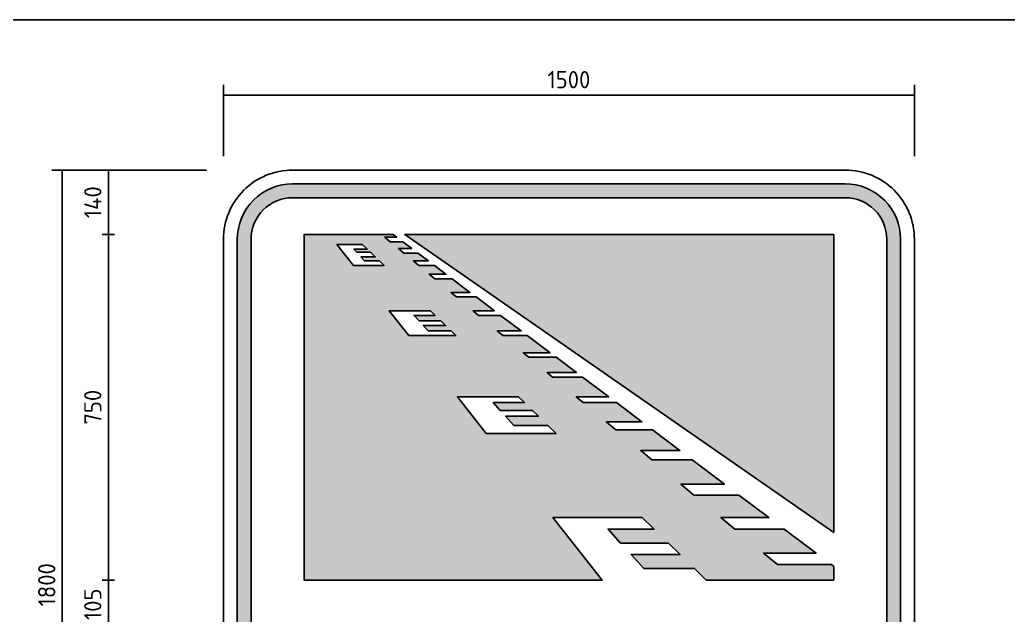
# Model space of a CAD drawing. Header units: inches. Extents: x 0 to 420, y 0 to 297.
# Drawn here: x 83 to 226.1, y 206.4 to 292.5 of the extents above; entities that cross this region are included whole.
import ezdxf
from ezdxf.enums import TextEntityAlignment as Align

# ---------------------------------------------------------------- set-up
doc = ezdxf.new("R2010")
doc.units = ezdxf.units.IN
doc.header["$MEASUREMENT"] = 0
for name, color, linetype in [('L25', 1, 'Continuous'), ('L35', 3, 'Continuous'), ('T25', 1, 'Continuous'), ('TBLK18', 4, 'Continuous'), ('TBLK25', 1, 'Continuous'), ('TBLK35', 3, 'Continuous'), ('TBLK50', 7, 'Continuous')]:
    doc.layers.add(name, color=color, linetype=linetype)
doc.styles.add('ISO', font='iso3098b.shx')
doc.dimstyles.new('SIGNSDIM', dxfattribs={"dimtxt": 2.5, "dimasz": 0.2, "dimexe": 1.5, "dimexo": 2, "dimgap": 1, "dimtad": 1, "dimdec": 4, "dimlfac": 15, "dimrnd": 1, "dimdsep": 46, "dimtxsty": 'ISO', "dimblk": 'SGNDIM', "dimcen": 2.5, "dimse2": 1, "dimadec": 0, "dimazin": 0, "dimtfac": 1, "dimtdec": 4, "dimtix": 1, "dimtmove": 0, "dimatfit": 3, "dimldrblk": 'SGNDIM', "dimfxl": 1, "dimtolj": 1, "dimtzin": 0, "dimarcsym": 0})

# ---------------------------------------------------------------- blocks, each defined once
blk = doc.blocks.new('SGNDIM')
for p, q in [((0, 0), (-1, 0)), ((0, 4.5), (0, -4.5))]:
    blk.add_line(p, q)
blk = doc.blocks.new('*D2')
at = {"layer": 'DEFPOINTS', "color": 0, "transparency": 16777216}
for p in [(212.52, 281.59), (112.52, 270.76), (212.52, 270.76)]:
    blk.add_point(p, dxfattribs=at)
at = {"layer": 'T25', "color": 0, "lineweight": -2, "transparency": 16777216}
for p, q in [((112.52, 272.76), (112.52, 283.09)), ((212.52, 272.76), (212.52, 283.09)), ((112.72, 281.59), (212.32, 281.59))]:
    blk.add_line(p, q, dxfattribs=at)
at = {"layer": 'T25', "color": 0, "lineweight": -2, "transparency": 16777216, "xscale": 0.2, "yscale": 0.2, "zscale": 0.2, "rotation": 180}
blk.add_blockref('SGNDIM', (112.52, 281.59), dxfattribs=at)
at = {"layer": 'T25', "color": 0, "lineweight": -2, "transparency": 16777216, "xscale": 0.2, "yscale": 0.2, "zscale": 0.2}
blk.add_blockref('SGNDIM', (212.52, 281.59), dxfattribs=at)
at = {"layer": 'T25', "color": 0, "transparency": 16777216, "insert": (162.52, 283.84), "char_height": 2.5, "attachment_point": 5, "style": 'ISO'}
blk.add_mtext('\\A1;1500', dxfattribs=at)
blk = doc.blocks.new('*D9')
at = {"layer": 'DEFPOINTS', "color": 0, "transparency": 16777216}
for p in [(98.72, 270.76), (95.86, 261.45), (98.72, 261.45)]:
    blk.add_point(p, dxfattribs=at)
at = {"layer": 'T25', "color": 0, "lineweight": -2, "transparency": 16777216}
for p, q in [((96.72, 270.76), (94.36, 270.76)), ((95.86, 270.56), (95.86, 261.65))]:
    blk.add_line(p, q, dxfattribs=at)
at = {"layer": 'T25', "color": 0, "lineweight": -2, "transparency": 16777216, "xscale": 0.2, "yscale": 0.2, "zscale": 0.2}
for p, rotation in [((95.86, 270.76), 90), ((95.86, 261.45), 270)]:
    blk.add_blockref('SGNDIM', p, dxfattribs=dict(at, rotation=rotation))
at = {"layer": 'T25', "color": 0, "transparency": 16777216, "insert": (93.61, 266.11), "char_height": 2.5, "attachment_point": 5, "rotation": 90, "style": 'ISO'}
blk.add_mtext('\\A1;140', dxfattribs=at)
blk = doc.blocks.new('*D18')
at = {"layer": 'DEFPOINTS', "color": 0, "transparency": 16777216}
for p in [(112.07, 270.76), (89.19, 150.76), (112.07, 150.76)]:
    blk.add_point(p, dxfattribs=at)
at = {"layer": 'T25', "color": 0, "lineweight": -2, "transparency": 16777216}
for p, q in [((110.07, 270.76), (87.69, 270.76)), ((89.19, 270.56), (89.19, 150.96)), ((110.07, 150.76), (87.69, 150.76))]:
    blk.add_line(p, q, dxfattribs=at)
at = {"layer": 'T25', "color": 0, "lineweight": -2, "transparency": 16777216, "xscale": 0.2, "yscale": 0.2, "zscale": 0.2}
for p, rotation in [((89.19, 270.76), 90), ((89.19, 150.76), 270)]:
    blk.add_blockref('SGNDIM', p, dxfattribs=dict(at, rotation=rotation))
at = {"layer": 'T25', "color": 0, "transparency": 16777216, "insert": (86.94, 210.76), "char_height": 2.5, "attachment_point": 5, "rotation": 90, "style": 'ISO'}
blk.add_mtext('\\A1;1800', dxfattribs=at)
blk = doc.blocks.new('*D20')
at = {"layer": 'DEFPOINTS', "color": 0, "transparency": 16777216}
for p in [(103.17, 211.45), (95.86, 204.43), (103.17, 204.43)]:
    blk.add_point(p, dxfattribs=at)
at = {"layer": 'T25', "color": 0, "lineweight": -2, "transparency": 16777216}
blk.add_line((95.86, 211.25), (95.86, 204.63), dxfattribs=at)
at = {"layer": 'T25', "color": 0, "lineweight": -2, "transparency": 16777216, "xscale": 0.2, "yscale": 0.2, "zscale": 0.2}
for p, rotation in [((95.86, 211.45), 90), ((95.86, 204.43), 270)]:
    blk.add_blockref('SGNDIM', p, dxfattribs=dict(at, rotation=rotation))
at = {"layer": 'T25', "color": 0, "transparency": 16777216, "insert": (93.61, 207.94), "char_height": 2.5, "attachment_point": 5, "rotation": 90, "style": 'ISO'}
blk.add_mtext('\\A1;105', dxfattribs=at)
blk = doc.blocks.new('*D21')
at = {"layer": 'DEFPOINTS', "color": 0, "transparency": 16777216}
for p in [(112.32, 261.45), (95.86, 211.45), (112.32, 211.45)]:
    blk.add_point(p, dxfattribs=at)
at = {"layer": 'T25', "color": 0, "lineweight": -2, "transparency": 16777216}
blk.add_line((95.86, 261.25), (95.86, 211.65), dxfattribs=at)
at = {"layer": 'T25', "color": 0, "lineweight": -2, "transparency": 16777216, "xscale": 0.2, "yscale": 0.2, "zscale": 0.2}
for p, rotation in [((95.86, 261.45), 90), ((95.86, 211.45), 270)]:
    blk.add_blockref('SGNDIM', p, dxfattribs=dict(at, rotation=rotation))
at = {"layer": 'T25', "color": 0, "transparency": 16777216, "insert": (93.61, 236.45), "char_height": 2.5, "attachment_point": 5, "rotation": 90, "style": 'ISO'}
blk.add_mtext('\\A1;750', dxfattribs=at)
blk = doc.blocks.new('A3BBLK')
at = {"layer": 'TBLK50'}
blk.add_line((415.5, 292.5), (13, 292.5), dxfattribs=at)
blk = doc.blocks.new('TBLK NO LA')
blk.add_blockref('A3BBLK', (0, 0))
at = {"layer": 'TBLK18', "style": 'ISO'}
blk.add_attdef('MR_DIRECTORATE', text='', height=1.5, dxfattribs=at).set_placement((381.5, 68.12), align=Align.CENTER)
for tag, p in [('STREET_NAME', (355.51, 62.1)), ('SUBURB_POSTCODE', (388.49, 62.1)), ('TELEPHONE_NO.', (368.31, 59.84)), ('FAX_NO.', (393.56, 59.84))]:
    blk.add_attdef(tag, p, '', height=1.5, dxfattribs=at)
at = {"layer": 'TBLK25', "style": 'ISO'}
for tag, height, p in [('MR_BRANCH', 2, (381.5, 65.2)), ('ROAD_SECTION', 1.75, (384, 29.88)), ('SLK', 1.75, (384, 26.82)), ('CHAINAGE', 1.75, (384, 19.92)), ('LOCAL_AUTHORITY', 1.75, (384, 17.02))]:
    blk.add_attdef(tag, text='', height=height, dxfattribs=at).set_placement(p, align=Align.CENTER)
for tag, p, height in [('FILE_NUMBER', (371.77, 54.24), 2.5), ('DESIGNED_/_DRAWN', (371.77, 49.49), 2), ('VERIFIED', (371.77, 44.49), 2), ('APPROVED', (371.77, 39.49), 2)]:
    blk.add_attdef(tag, p, '', height=height, dxfattribs=at)
at = {"layer": 'TBLK35', "style": 'ISO', "width": 0.9}
for tag, p in [('ROAD_PROJECT&NUMBER', (384, 32.94)), ('DRAWING_DESCRIPTION', (384, 23))]:
    blk.add_attdef(tag, text='', height=2.5, dxfattribs=at).set_placement(p, align=Align.CENTER)
at = {"layer": 'TBLK50', "style": 'ISO'}
blk.add_attdef('MRWA_DRG_NUMBER', (356.29, 6.08), '', height=5, dxfattribs=at)

msp = doc.modelspace()

# ---------------------------------------------------------------- hatches: boundary and pattern name
at = {"layer": 'L25'}
h = msp.add_hatch(color=256, dxfattribs=at)
edge = h.paths.add_edge_path(flags=16)
edge.add_line((116.5225119, 160.7609522), (116.5225119, 260.7609522))
edge.add_arc((122.5225119, 260.7609522), 6, 90, 180, ccw=False)
edge.add_line((122.5225119, 266.7609522), (202.5225119, 266.7609522))
edge.add_arc((202.5225119, 260.7609522), 6, 0, 90, ccw=False)
edge.add_line((208.5225119, 260.7609522), (208.5225119, 160.7609522))
edge.add_arc((202.5225119, 160.7609522), 6, -90, 0, ccw=False)
edge.add_line((202.5225119, 154.7609522), (122.5225119, 154.7609522))
edge.add_arc((122.5225119, 160.7609522), 6, 180, 270, ccw=False)
edge = h.paths.add_edge_path()
edge.add_line((114.5225119, 160.7609522), (114.5225119, 260.7609522))
edge.add_arc((122.5225119, 260.7609522), 8, 90, 180, ccw=False)
edge.add_line((122.5225119, 268.7609522), (202.5225119, 268.7609522))
edge.add_arc((202.5225119, 260.7609522), 8, 0, 90, ccw=False)
edge.add_line((210.5225119, 260.7609522), (210.5225119, 160.7609522))
edge.add_arc((202.5225119, 160.7609522), 8, -90, 0, ccw=False)
edge.add_line((202.5225119, 152.7609522), (122.5225119, 152.7609522))
edge.add_arc((122.5225119, 160.7609522), 8, 180, 270, ccw=False)
h = msp.add_hatch(color=256, dxfattribs=at)
h.paths.add_polyline_path([(157.248333, 235.9862984), (158.1023463, 235.1529651), (153.3438073, 235.1529651), (154.5472844, 233.8277542), (159.4604437, 233.8277542), (160.6560623, 232.6610875), (150.5574997, 232.6610875), (146.3761008, 237.9442073), (155.2418366, 237.9442073), (156.0958499, 237.110874), (151.565752, 237.110874), (152.587024, 235.9862984)], flags=16)
h.paths.add_polyline_path([(140.8252658, 248.93778), (140.1010872, 249.7352107), (143.1582277, 249.7352107), (142.4750171, 250.4018773), (136.5163039, 250.4018773), (139.3523831, 246.818544), (146.1472744, 246.818544), (145.4640637, 247.4852107), (142.1444021, 247.4852107), (141.4306925, 248.2711133), (144.6586581, 248.2711133), (143.9754474, 248.93778)], flags=16)
h.paths.add_polyline_path([(131.8029918, 258.8726736), (131.3987729, 259.31778), (133.3378574, 259.31778), (132.6546467, 259.9844466), (128.9320457, 259.9844466), (131.3435038, 256.9376141), (135.7770895, 256.9376141), (135.0938788, 257.6042808), (132.95487, 257.6042808), (132.4084184, 258.2060069), (134.4772202, 258.2060069), (133.7940096, 258.8726736)], flags=16)
h.paths.add_polyline_path([(200.8491548, 213.4119334), (200.5015301, 213.6737781), (192.695008, 213.6737781), (190.6961652, 215.3404448), (198.2888666, 215.3404448), (193.6714001, 218.8185052), (186.5249076, 218.8185052), (184.5260648, 220.4851719), (191.4587365, 220.4851719), (187.1332387, 223.7433098), (180.6185616, 223.7433098), (178.7196609, 225.3266431), (185.0312083, 225.3266431), (180.3651597, 228.8412975), (174.5045159, 228.8412975), (172.9054417, 230.1746309), (178.5950288, 230.1746309), (174.6364561, 233.1563861), (169.3294057, 233.1563861), (167.9302157, 234.3230527), (173.0875917, 234.3230527), (169.3864853, 237.110874), (164.5867659, 237.110874), (163.5873445, 237.9442073), (168.2801535, 237.9442073), (164.4870869, 240.8012968), (160.1608208, 240.8012968), (159.3612837, 241.4679635), (163.6020215, 241.4679635), (160.6713798, 243.67544), (156.7138446, 243.67544), (155.9143075, 244.3421066), (159.7863144, 244.3421066), (156.4986007, 246.818544), (152.9443021, 246.818544), (152.144765, 247.4852107), (155.6135353, 247.4852107), (152.6264395, 249.7352107), (149.4463272, 249.7352107), (148.6467901, 250.4018773), (151.7413741, 250.4018773), (149.086177, 252.4018779), (146.248178, 252.4018779), (145.4486409, 253.0685446), (148.2011116, 253.0685446), (145.6091052, 255.0209475), (143.1071131, 255.0209475), (142.3075759, 255.6876141), (144.7240398, 255.6876141), (143.0645421, 256.9376141), (140.8084438, 256.9376141), (140.0089067, 257.6042808), (142.1794767, 257.6042808), (140.6637178, 258.746011), (138.6396232, 258.746011), (137.8400861, 259.4126777), (139.7786524, 259.4126777), (138.4765379, 260.3934823), (136.6638015, 260.3934823), (135.8642644, 261.060149), (137.5914725, 261.060149), (137.0745336, 261.4495281), (124.195869, 261.4495281), (124.195869, 211.4495281), (167.3456845, 211.4495281), (160.1942981, 220.4851719), (173.1341354, 220.4851719), (174.8421621, 218.8185052), (168.1777834, 218.8185052), (170.0093864, 216.8016322), (176.9090858, 216.8016322), (178.6171125, 215.1349656), (171.522953, 215.1349656), (173.3562795, 213.1161947), (180.6859811, 213.1161947), (182.3940078, 211.4495281), (200.8491548, 211.4495281)])
msp.add_hatch(color=256, dxfattribs=at).paths.add_polyline_path([(200.8491548, 218.3262623), (138.7633323, 261.4495281), (200.8491548, 261.4495281)])

# ---------------------------------------------------------------- linework, layer by layer
for points in [[(114.5225119, 160.7609522), (114.5225119, 260.7609522, -0.4142135624), (122.5225119, 268.7609522), (202.5225119, 268.7609522, -0.4142135624), (210.5225119, 260.7609522), (210.5225119, 160.7609522, -0.4142135624), (202.5225119, 152.7609522), (122.5225119, 152.7609522, -0.4142135624)], [(116.5225119, 160.7609522), (116.5225119, 260.7609522, -0.4142135624), (122.5225119, 266.7609522), (202.5225119, 266.7609522, -0.4142135624), (208.5225119, 260.7609522), (208.5225119, 160.7609522, -0.4142135624), (202.5225119, 154.7609522), (122.5225119, 154.7609522, -0.4142135624)]]:
    msp.add_lwpolyline(points, format="xyb", close=True, dxfattribs=at)
for points in [[(200.8491548, 213.4119334), (200.5015301, 213.6737781), (192.695008, 213.6737781), (190.6961652, 215.3404448), (198.2888666, 215.3404448), (193.6714001, 218.8185052), (186.5249076, 218.8185052), (184.5260648, 220.4851719), (191.4587365, 220.4851719), (187.1332387, 223.7433098), (180.6185616, 223.7433098), (178.7196609, 225.3266431), (185.0312083, 225.3266431), (180.3651597, 228.8412975), (174.5045159, 228.8412975), (172.9054417, 230.1746309), (178.5950288, 230.1746309), (174.6364561, 233.1563861), (169.3294057, 233.1563861), (167.9302157, 234.3230527), (173.0875917, 234.3230527), (169.3864853, 237.110874), (164.5867659, 237.110874), (163.5873445, 237.9442073), (168.2801535, 237.9442073), (164.4870869, 240.8012968), (160.1608208, 240.8012968), (159.3612837, 241.4679635), (163.6020215, 241.4679635), (160.6713798, 243.67544), (156.7138446, 243.67544), (155.9143075, 244.3421066), (159.7863144, 244.3421066), (156.4986007, 246.818544), (152.9443021, 246.818544), (152.144765, 247.4852107), (155.6135353, 247.4852107), (152.6264395, 249.7352107), (149.4463272, 249.7352107), (148.6467901, 250.4018773), (151.7413741, 250.4018773), (149.086177, 252.4018779), (146.248178, 252.4018779), (145.4486409, 253.0685446), (148.2011116, 253.0685446), (145.6091052, 255.0209475), (143.1071131, 255.0209475), (142.3075759, 255.6876141), (144.7240398, 255.6876141), (143.0645421, 256.9376141), (140.8084438, 256.9376141), (140.0089067, 257.6042808), (142.1794767, 257.6042808), (140.6637178, 258.746011), (138.6396232, 258.746011), (137.8400861, 259.4126777), (139.7786524, 259.4126777), (138.4765379, 260.3934823), (136.6638015, 260.3934823), (135.8642644, 261.060149), (137.5914725, 261.060149), (137.0745336, 261.4495281), (124.195869, 261.4495281), (124.195869, 211.4495281), (167.3456845, 211.4495281), (160.1942981, 220.4851719), (173.1341354, 220.4851719), (174.8421621, 218.8185052), (168.1777834, 218.8185052), (170.0093864, 216.8016322), (176.9090858, 216.8016322), (178.6171125, 215.1349656), (171.522953, 215.1349656), (173.3562795, 213.1161947), (180.6859811, 213.1161947), (182.3940078, 211.4495281), (200.8491548, 211.4495281)], [(200.8491548, 218.3262623), (138.7633323, 261.4495281), (200.8491548, 261.4495281)], [(131.8029918, 258.8726736), (131.3987729, 259.31778), (133.3378574, 259.31778), (132.6546467, 259.9844466), (128.9320457, 259.9844466), (131.3435038, 256.9376141), (135.7770895, 256.9376141), (135.0938788, 257.6042808), (132.95487, 257.6042808), (132.4084184, 258.2060069), (134.4772202, 258.2060069), (133.7940096, 258.8726736)], [(140.8252658, 248.93778), (140.1010872, 249.7352107), (143.1582277, 249.7352107), (142.4750171, 250.4018773), (136.5163039, 250.4018773), (139.3523831, 246.818544), (146.1472744, 246.818544), (145.4640637, 247.4852107), (142.1444021, 247.4852107), (141.4306925, 248.2711133), (144.6586581, 248.2711133), (143.9754474, 248.93778)], [(157.248333, 235.9862984), (158.1023463, 235.1529651), (153.3438073, 235.1529651), (154.5472844, 233.8277542), (159.4604437, 233.8277542), (160.6560623, 232.6610875), (150.5574997, 232.6610875), (146.3761008, 237.9442073), (155.2418366, 237.9442073), (156.0958499, 237.110874), (151.565752, 237.110874), (152.587024, 235.9862984)]]:
    msp.add_lwpolyline(points, close=True, dxfattribs=at)
at = {"layer": 'L35'}
msp.add_lwpolyline([(112.5225119, 160.7609522), (112.5225119, 260.7609522, -0.4142135624), (122.5225119, 270.7609522), (202.5225119, 270.7609522, -0.4142135624), (212.5225119, 260.7609522), (212.5225119, 160.7609522, -0.4142135624), (202.5225119, 150.7609522), (122.5225119, 150.7609522, -0.4142135624)], format="xyb", close=True, dxfattribs=at)

# ---------------------------------------------------------------- block references
at = {"layer": 'L25'}
msp.add_blockref('TBLK NO LA', (0.0000004, -0.0000001), dxfattribs=at)

# ---------------------------------------------------------------- dimensions: what is measured, and where the dimension line sits
at = {"layer": 'T25'}
dim = msp.add_linear_dim(base=(212.5225119, 281.5942855), p1=(112.5225119, 270.7609522), p2=(212.5225119, 270.7609522), dimstyle='SIGNSDIM', override={"dimse2": 0}, dxfattribs=at)
dim.commit()
dim.dimension.update_dxf_attribs({"geometry": '*D2', "text_midpoint": (162.5225119, 283.8442855)})
for base, p1, p2, override, picture, middle in [((89.1891786, 150.7609522), (112.0660138, 270.7609522), (112.0660138, 150.7609522), {"dimse2": 0}, '*D18', (86.9391786, 210.7609522)), ((95.8558452, 211.4495281), (112.319684, 261.4495281), (112.319684, 211.4495281), {"dimse1": 1}, '*D21', (93.6058452, 236.4495281)), ((95.8558452, 204.4276188), (103.170334, 211.4495281), (103.170334, 204.4276188), {"dimse1": 1}, '*D20', (93.6058452, 207.9385734))]:
    dim = msp.add_linear_dim(base=base, p1=p1, p2=p2, angle=90, dimstyle='SIGNSDIM', override=override, dxfattribs=at)
    dim.commit()
    dim.dimension.update_dxf_attribs({"geometry": picture, "text_midpoint": middle})
dim = msp.add_linear_dim(base=(95.8558452, 261.4495281), p1=(98.7208988, 270.7609522), p2=(98.7208988, 261.4495281), angle=90, dimstyle='SIGNSDIM', dxfattribs=at)
dim.commit()
dim.dimension.update_dxf_attribs({"geometry": '*D9', "text_midpoint": (93.6058452, 266.1052401)})

doc.saveas('drawing.dxf')
